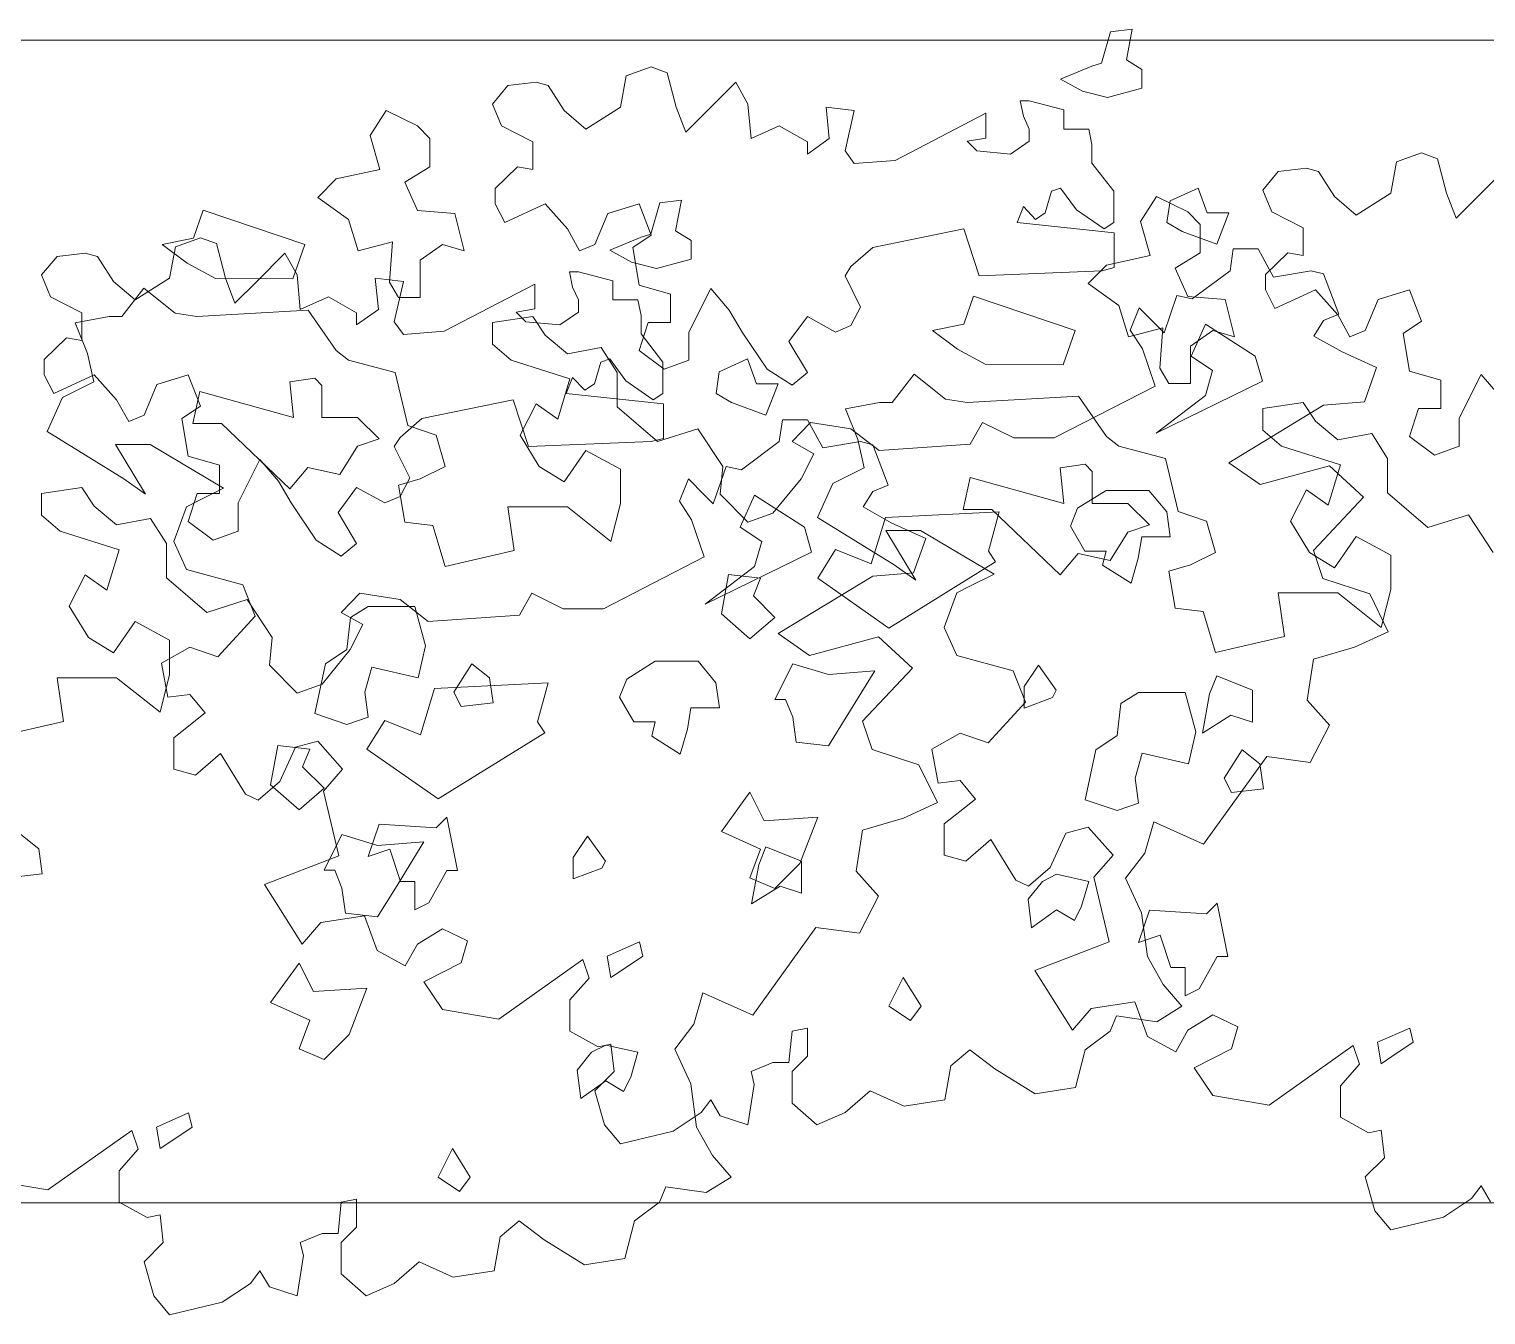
# Model space of a CAD drawing. Header units: inches. Extents: x 5 to 136470, y 9 to 138066.
# Drawn here: x 91022 to 91774, y 125264 to 125928 of the extents above; entities that cross this region are included whole.
import ezdxf

# ---------------------------------------------------------------- set-up
doc = ezdxf.new("R2010")
doc.units = ezdxf.units.IN
doc.header["$MEASUREMENT"] = 0
doc.layers.add('partition', color=253, linetype='Continuous', lineweight=5)
doc.layers.add('TREES', color=72, linetype='Continuous', lineweight=5, transparency=0.05)
doc.styles.add('ROMANS', font='', dxfattribs={"width": 0.8})
doc.styles.get('ROMANS').set_extended_font_data('VNI-Avo')

# ---------------------------------------------------------------- blocks, each defined once
blk = doc.blocks.new('A$C7b2e77e3')
at = {"layer": 'partition'}
for p, q in [((34066.46, 18205.81), (27393.38, 18205.81)), ((34066.46, 17605.81), (27993.38, 17605.81))]:
    blk.add_line(p, q, dxfattribs=at)
at = {"layer": 'TREES'}
for p, q in [((30508.23, 18187.4), (30521.11, 18192.06)), ((30521.11, 18192.06), (30529.34, 18189.05)), ((30447.11, 18182.47), (30461.64, 18184.11)), ((30461.64, 18184.11), (30467.94, 18182.47)), ((30505.22, 18171.23), (30508.23, 18187.4)), ((30529.34, 18189.05), (30533.99, 18171.23)), ((30550.17, 18169.58), (30564.69, 18184.11)), ((30564.69, 18184.11), (30571, 18172.87)), ((30439.16, 18172.87), (30447.11, 18182.47)), ((30467.94, 18182.47), (30476.16, 18169.58)), ((30443.82, 18161.63), (30439.16, 18172.87)), ((30476.16, 18169.58), (30487.4, 18159.98)), ((30487.4, 18159.98), (30505.22, 18171.23)), ((30533.99, 18171.23), (30538.93, 18158.34)), ((30538.93, 18158.34), (30550.17, 18169.58)), ((30571, 18172.87), (30572.64, 18155.05)), ((30611.29, 18171.23), (30625.81, 18169.58)), ((30612.93, 18155.05), (30611.29, 18171.23)), ((30625.81, 18169.58), (30621.15, 18148.74)), ((30713.15, 18166.57), (30711.51, 18174.52)), ((30711.51, 18174.52), (30716.17, 18174.52)), ((30716.17, 18174.52), (30733.98, 18169.86)), ((30733.98, 18169.86), (30733.98, 18159.99)), ((30459.99, 18153.4), (30443.82, 18161.63)), ((30572.64, 18155.05), (30587.17, 18161.63)), ((30587.17, 18161.63), (30601.69, 18153.4)), ((30646.92, 18143.81), (30693.69, 18168.22)), ((30693.69, 18168.22), (30693.69, 18155.33)), ((30716.17, 18159.99), (30713.15, 18166.57)), ((30459.99, 18139.14), (30459.99, 18153.4)), ((30601.69, 18147.1), (30612.93, 18155.05)), ((30601.69, 18153.4), (30601.69, 18147.1)), ((30693.69, 18155.33), (30684.1, 18153.68)), ((30684.1, 18153.68), (30689.03, 18148.75)), ((30706.57, 18147.1), (30716.17, 18153.68)), ((30716.17, 18153.68), (30716.17, 18159.99)), ((30733.98, 18159.99), (30746.86, 18159.99)), ((30746.86, 18159.99), (30748.51, 18152.04)), ((30621.15, 18148.74), (30625.81, 18142.16)), ((30689.03, 18148.75), (30706.57, 18147.1)), ((30748.51, 18152.04), (30748.51, 18142.44)), ((31905.74, 18143.02), (31918.62, 18147.68)), ((31918.62, 18147.68), (31926.84, 18144.66)), ((30440.53, 18129.27), (30452.04, 18140.51)), ((30452.04, 18140.51), (30459.99, 18139.14)), ((30625.81, 18142.16), (30646.92, 18143.81)), ((30748.51, 18142.44), (30759.75, 18127.91)), ((31844.62, 18138.08), (31859.14, 18139.73)), ((31859.14, 18139.73), (31865.45, 18138.08)), ((31902.72, 18126.84), (31905.74, 18143.02)), ((31926.84, 18144.66), (31931.5, 18126.84)), ((31947.67, 18125.19), (31962.2, 18139.73)), ((31836.67, 18128.48), (31844.62, 18138.08)), ((31865.45, 18138.08), (31873.67, 18125.19)), ((30440.53, 18121.32), (30440.53, 18129.27)), ((30727.68, 18127.91), (30724.39, 18116.67)), ((30732.34, 18129.55), (30727.68, 18127.91)), ((30740.56, 18118.31), (30732.34, 18129.55)), ((30759.75, 18127.91), (30759.75, 18111.73)), ((31841.33, 18117.24), (31836.67, 18128.48)), ((31873.67, 18125.19), (31884.91, 18115.6)), ((31884.91, 18115.6), (31902.72, 18126.84)), ((31931.5, 18126.84), (31936.44, 18113.95)), ((31936.44, 18113.95), (31947.67, 18125.19)), ((30445.47, 18111.72), (30440.53, 18121.32)), ((30466.3, 18121.32), (30445.47, 18111.72)), ((30477.81, 18108.43), (30466.3, 18121.32)), ((30498.64, 18116.39), (30492.06, 18100.48)), ((30514.81, 18121.32), (30498.64, 18116.39)), ((30521.11, 18105.14), (30514.81, 18121.32)), ((30713.15, 18119.96), (30709.86, 18111.73)), ((30719.45, 18113.38), (30713.15, 18119.96)), ((30724.39, 18116.67), (30719.45, 18113.38)), ((30754.81, 18108.44), (30740.56, 18118.31)), ((31857.5, 18109.02), (31841.33, 18117.24)), ((30484.11, 18097.19), (30477.81, 18108.43)), ((30682.45, 18108.44), (30635.41, 18098.84)), ((30690.4, 18084.31), (30682.45, 18108.44)), ((30709.86, 18111.73), (30760.01, 18106.35)), ((30759.75, 18111.73), (30754.81, 18108.44)), ((31857.5, 18094.76), (31857.5, 18109.02)), ((30511.52, 18098.84), (30521.11, 18105.14)), ((30760.01, 18106.35), (30760.01, 18088.53)), ((31275.6, 18099.19), (31288.49, 18103.85)), ((31288.49, 18103.85), (31296.71, 18100.84)), ((31296.71, 18100.84), (31301.37, 18083.02)), ((30492.06, 18100.48), (30484.11, 18097.19)), ((30514.81, 18079.37), (30511.52, 18098.84)), ((30635.41, 18098.84), (30624.17, 18088.97)), ((30819.76, 18086.89), (30821.41, 18098.13)), ((30821.41, 18098.13), (30834.29, 18098.13)), ((30834.29, 18098.13), (30842.24, 18083.59)), ((31206.53, 18084.66), (31214.48, 18094.26)), ((31214.48, 18094.26), (31229.01, 18095.9)), ((31229.01, 18095.9), (31235.31, 18094.26)), ((31235.31, 18094.26), (31243.54, 18081.37)), ((31272.59, 18083.02), (31275.6, 18099.19)), ((31317.54, 18081.37), (31332.07, 18095.9)), ((31332.07, 18095.9), (31338.37, 18084.66)), ((31838.04, 18084.89), (31849.55, 18096.13)), ((31849.55, 18096.13), (31857.5, 18094.76)), ((30624.17, 18088.97), (30621.15, 18084.3)), ((30753.71, 18086.89), (30690.4, 18084.31)), ((30760.01, 18088.53), (30753.71, 18086.89)), ((30800.3, 18072.35), (30819.76, 18086.89)), ((30842.24, 18083.59), (30861.7, 18086.89)), ((30861.7, 18086.89), (30868, 18085.24)), ((31480.52, 18078.36), (31478.88, 18086.31)), ((31478.88, 18086.31), (31483.54, 18086.31)), ((31483.54, 18086.31), (31501.35, 18081.65)), ((30530.98, 18074.71), (30514.81, 18079.37)), ((30621.15, 18084.3), (30629.1, 18068.13)), ((30868, 18085.24), (30875.95, 18064.4)), ((31211.19, 18073.42), (31206.53, 18084.66)), ((31243.54, 18081.37), (31254.77, 18071.77)), ((31254.77, 18071.77), (31272.59, 18083.02)), ((31301.37, 18083.02), (31306.3, 18070.13)), ((31306.3, 18070.13), (31317.54, 18081.37)), ((31338.37, 18084.66), (31340.01, 18066.84)), ((31378.66, 18083.02), (31393.19, 18081.37)), ((31380.3, 18066.84), (31378.66, 18083.02)), ((31393.19, 18081.37), (31388.53, 18060.53)), ((31414.29, 18055.6), (31461.06, 18080.01)), ((31461.06, 18080.01), (31461.06, 18067.12)), ((31483.54, 18071.78), (31480.52, 18078.36)), ((31501.35, 18081.65), (31501.35, 18071.78)), ((31838.04, 18076.93), (31838.04, 18084.89)), ((30247.98, 18063.33), (30259.21, 18077.86)), ((30259.21, 18077.86), (30275.38, 18064.98)), ((30530.98, 18060.17), (30530.98, 18074.71)), ((30551.81, 18077.72), (30540.57, 18055.24)), ((30561.4, 18066.48), (30551.81, 18077.72)), ((30785.72, 18054.86), (30792.35, 18074)), ((30792.35, 18074), (30800.3, 18072.35)), ((31227.36, 18065.19), (31211.19, 18073.42)), ((31340.01, 18066.84), (31354.54, 18073.42)), ((31354.54, 18073.42), (31369.07, 18065.19)), ((31483.54, 18065.47), (31483.54, 18071.78)), ((31501.35, 18071.78), (31514.24, 18071.78)), ((31514.24, 18071.78), (31515.88, 18063.83)), ((31842.97, 18067.34), (31838.04, 18076.93)), ((31863.8, 18076.93), (31842.97, 18067.34)), ((31875.32, 18064.05), (31863.8, 18076.93)), ((31896.15, 18072), (31889.57, 18056.1)), ((31912.32, 18076.93), (31896.15, 18072)), ((31918.62, 18060.76), (31912.32, 18076.93)), ((30223.86, 18060.04), (30241.4, 18063.33)), ((30241.4, 18063.33), (30247.98, 18063.33)), ((30275.38, 18064.98), (30286.62, 18063.33)), ((30286.62, 18063.33), (30344.05, 18066.48)), ((30344.05, 18066.48), (30358.58, 18045.64)), ((30439.16, 18060.17), (30459.99, 18063.19)), ((30459.99, 18063.19), (30466.3, 18053.59)), ((30567.98, 18055.24), (30561.4, 18066.48)), ((30601.69, 18063.19), (30592.1, 18050.3)), ((30616.22, 18055.24), (30601.69, 18063.19)), ((30629.1, 18068.13), (30624.17, 18058.53)), ((30768.23, 18056.18), (30772.89, 18067.69)), ((30772.89, 18067.69), (30781.12, 18059.47)), ((30875.95, 18064.4), (30868, 18061.11)), ((31227.36, 18050.93), (31227.36, 18065.19)), ((31369.07, 18058.89), (31380.3, 18066.84)), ((31369.07, 18065.19), (31369.07, 18058.89)), ((31461.06, 18067.12), (31451.47, 18065.47)), ((31451.47, 18065.47), (31456.4, 18060.54)), ((31473.95, 18058.89), (31483.54, 18065.47)), ((31515.88, 18063.83), (31515.88, 18054.23)), ((31881.62, 18052.81), (31875.32, 18064.05)), ((30230.16, 18044.14), (30223.86, 18060.04)), ((30439.16, 18048.93), (30439.16, 18060.17)), ((30514.81, 18045.64), (30519.47, 18060.17)), ((30519.47, 18060.17), (30530.98, 18060.17)), ((30624.17, 18058.53), (30616.22, 18055.24)), ((30774.54, 18046.58), (30768.23, 18056.18)), ((30781.12, 18059.47), (30785.72, 18054.86)), ((30868, 18061.11), (30863.07, 18053.16)), ((31388.53, 18060.53), (31393.19, 18053.95)), ((31456.4, 18060.54), (31473.95, 18058.89)), ((31889.57, 18056.1), (31881.62, 18052.81)), ((31909.03, 18054.45), (31918.62, 18060.76)), ((30448.75, 18040.71), (30439.16, 18048.93)), ((30466.3, 18053.59), (30477.81, 18044)), ((30540.57, 18055.24), (30540.57, 18040.71)), ((30580.86, 18036.05), (30567.98, 18055.24)), ((30592.1, 18050.3), (30601.69, 18034.4)), ((30863.07, 18053.16), (30877.59, 18044.93)), ((31207.9, 18041.06), (31219.42, 18052.31)), ((31219.42, 18052.31), (31227.36, 18050.93)), ((31393.19, 18053.95), (31414.29, 18055.6)), ((31515.88, 18054.23), (31527.12, 18039.7)), ((31912.32, 18034.98), (31909.03, 18054.45)), ((30233.45, 18029.61), (30230.16, 18044.14)), ((30358.58, 18045.64), (30364.88, 18040.71)), ((30364.88, 18040.71), (30389, 18034.4)), ((30479.18, 18031.11), (30448.75, 18040.71)), ((30477.81, 18044), (30495.35, 18047.29)), ((30495.35, 18047.29), (30503.57, 18034.4)), ((30527.69, 18036.05), (30514.81, 18045.64)), ((30540.57, 18040.71), (30527.69, 18036.05)), ((30781.12, 18027.38), (30774.54, 18046.58)), ((30877.59, 18044.93), (30895.41, 18036.98)), ((31207.9, 18033.11), (31207.9, 18041.06)), ((31499.71, 18041.34), (31495.05, 18039.7)), ((31507.93, 18030.1), (31499.71, 18041.34)), ((30389, 18034.4), (30395.58, 18006.98)), ((30503.57, 18034.4), (30503.57, 18016.58)), ((30593.75, 18027.82), (30580.86, 18036.05)), ((30601.69, 18034.4), (30593.75, 18027.82)), ((30895.41, 18036.98), (30889.11, 18019.16)), ((31212.84, 18023.51), (31207.9, 18033.11)), ((31233.67, 18033.11), (31212.84, 18023.51)), ((31245.18, 18020.22), (31233.67, 18033.11)), ((31282.18, 18033.11), (31266.01, 18028.18)), ((31288.49, 18016.93), (31282.18, 18033.11)), ((31495.05, 18039.7), (31491.76, 18028.46)), ((31527.12, 18039.7), (31527.12, 18023.52)), ((31645.48, 18018.95), (31656.72, 18033.48)), ((31656.72, 18033.48), (31672.89, 18020.59)), ((31928.49, 18030.32), (31912.32, 18034.98)), ((31949.32, 18033.34), (31938.08, 18010.85)), ((31958.91, 18022.1), (31949.32, 18033.34)), ((30217.28, 18021.38), (30233.45, 18029.61)), ((30472.87, 18010.27), (30479.18, 18031.11)), ((30729.05, 18000.68), (30781.12, 18027.38)), ((31266.01, 18028.18), (31259.43, 18012.27)), ((31480.52, 18031.75), (31477.23, 18023.52)), ((31486.83, 18025.17), (31480.52, 18031.75)), ((31491.76, 18028.46), (31486.83, 18025.17)), ((31522.18, 18020.23), (31507.93, 18030.1)), ((31928.49, 18015.79), (31928.49, 18030.32)), ((30209.33, 18003.83), (30217.28, 18021.38)), ((30453.41, 18002.05), (30461.64, 18018.22)), ((30461.64, 18018.22), (30472.87, 18010.27)), ((30889.11, 18019.16), (30868, 18017.51)), ((31251.48, 18008.98), (31245.18, 18020.22)), ((31449.83, 18020.23), (31402.78, 18010.63)), ((31457.77, 17996.1), (31449.83, 18020.23)), ((31477.23, 18023.52), (31527.39, 18018.14)), ((31527.12, 18023.52), (31522.18, 18020.23)), ((31527.39, 18018.14), (31527.39, 18000.32)), ((31621.36, 18015.65), (31638.91, 18018.95)), ((31638.91, 18018.95), (31645.48, 18018.95)), ((31672.89, 18020.59), (31684.13, 18018.95)), ((31684.13, 18018.95), (31741.56, 18022.1)), ((31741.56, 18022.1), (31756.09, 18001.26)), ((31836.67, 18015.79), (31857.5, 18018.8)), ((31857.5, 18018.8), (31863.8, 18009.21)), ((30503.57, 18016.58), (30524.4, 17998.75)), ((30868, 18017.51), (30819.22, 17987.79)), ((31259.43, 18012.27), (31251.48, 18008.98)), ((31278.89, 18010.63), (31288.49, 18016.93)), ((31282.18, 17991.16), (31278.89, 18010.63)), ((31402.78, 18010.63), (31391.54, 18000.76)), ((31627.67, 17999.75), (31621.36, 18015.65)), ((31836.67, 18004.55), (31836.67, 18015.79)), ((31912.32, 18001.26), (31916.98, 18015.79)), ((31916.98, 18015.79), (31928.49, 18015.79)), ((31938.08, 18010.85), (31938.08, 17996.32)), ((30248.95, 17979.56), (30209.33, 18003.83)), ((30395.58, 18006.98), (30410.11, 18002.05)), ((30524.4, 17998.75), (30545.23, 18005.34)), ((30545.23, 18005.34), (30558.11, 17985.87)), ((30593.75, 17998.75), (30603.34, 18008.63)), ((30603.34, 18008.63), (30624.17, 18005.34)), ((30624.17, 18005.34), (30638.7, 17994.09)), ((30685.74, 17997.39), (30692.05, 18008.63)), ((30692.05, 18008.63), (30708.22, 18000.68)), ((31587.14, 17998.68), (31588.78, 18009.92)), ((31588.78, 18009.92), (31601.66, 18009.92)), ((31601.66, 18009.92), (31609.61, 17995.39)), ((31846.26, 17996.32), (31836.67, 18004.55)), ((31863.8, 18009.21), (31875.32, 17999.61)), ((30244.69, 17997.25), (30260.18, 17971.61)), ((30262.5, 17997.25), (30244.69, 17997.25)), ((30300.47, 17974.63), (30262.5, 17997.25)), ((30410.11, 18002.05), (30414.77, 17985.87)), ((30463.28, 17985.87), (30453.41, 18002.05)), ((30604.98, 17992.45), (30593.75, 17998.75)), ((30638.7, 17994.09), (30685.74, 17997.39)), ((30708.22, 18000.68), (30729.05, 18000.68)), ((31391.54, 18000.76), (31388.53, 17996.09)), ((31388.53, 17996.09), (31396.48, 17979.92)), ((31521.08, 17998.68), (31457.77, 17996.1)), ((31527.39, 18000.32), (31521.08, 17998.68)), ((31567.68, 17984.14), (31587.14, 17998.68)), ((31609.61, 17995.39), (31629.07, 17998.68)), ((31630.96, 17985.22), (31627.67, 17999.75)), ((31629.07, 17998.68), (31635.38, 17997.03)), ((31635.38, 17997.03), (31643.32, 17976.19)), ((31756.09, 18001.26), (31762.39, 17996.32)), ((31762.39, 17996.32), (31786.51, 17990.01)), ((31876.69, 17986.72), (31846.26, 17996.32)), ((31875.32, 17999.61), (31892.86, 18002.9)), ((31892.86, 18002.9), (31901.08, 17990.01)), ((31925.2, 17991.66), (31912.32, 18001.26)), ((31938.08, 17996.32), (31925.2, 17991.66)), ((30487.4, 17994.09), (30476.16, 17977.92)), ((30505.22, 17984.5), (30487.4, 17994.09)), ((30598.4, 17979.56), (30604.98, 17992.45)), ((31298.35, 17986.5), (31282.18, 17991.16)), ((31319.18, 17989.51), (31307.95, 17967.03)), ((31328.78, 17978.27), (31319.18, 17989.51)), ((31786.51, 17990.01), (31793.09, 17962.59)), ((31901.08, 17990.01), (31901.08, 17972.19)), ((30414.77, 17985.87), (30401.89, 17979.56)), ((30476.16, 17977.92), (30463.28, 17985.87)), ((30505.22, 17966.67), (30505.22, 17984.5)), ((30558.11, 17985.87), (30556.74, 17971.61)), ((30819.22, 17987.79), (30835.39, 17976.55)), ((30835.39, 17976.55), (30871.02, 17986.15)), ((30871.02, 17986.15), (30888.57, 17969.97)), ((31298.35, 17971.97), (31298.35, 17986.5)), ((31553.1, 17966.65), (31559.73, 17985.79)), ((31559.73, 17985.79), (31567.68, 17984.14)), ((31614.79, 17976.99), (31630.96, 17985.22)), ((31870.38, 17965.88), (31876.69, 17986.72)), ((30260.18, 17971.61), (30248.95, 17979.56)), ((30287.59, 17968.32), (30300.47, 17974.63)), ((30401.89, 17979.56), (30390.65, 17976.27)), ((30390.65, 17976.27), (30393.94, 17957.08)), ((30583.88, 17961.74), (30598.4, 17979.56)), ((31206.53, 17971.97), (31227.36, 17974.98)), ((31227.36, 17974.98), (31233.67, 17965.38)), ((31335.35, 17967.03), (31328.78, 17978.27)), ((31369.07, 17974.98), (31359.47, 17962.09)), ((31383.59, 17967.03), (31369.07, 17974.98)), ((31396.48, 17979.92), (31391.54, 17970.32)), ((31535.61, 17967.97), (31540.27, 17979.48)), ((31540.27, 17979.48), (31548.49, 17971.26)), ((31606.84, 17959.44), (31614.79, 17976.99)), ((31643.32, 17976.19), (31635.38, 17972.9)), ((31850.92, 17957.66), (31859.14, 17973.84)), ((31859.14, 17973.84), (31870.38, 17965.88)), ((30281.29, 17965.03), (30287.59, 17968.32)), ((30500.28, 17947.21), (30505.22, 17966.67)), ((30556.74, 17971.61), (30571, 17957.08)), ((30888.57, 17969.97), (30862.8, 17942.55)), ((31206.53, 17960.72), (31206.53, 17971.97)), ((31282.18, 17957.43), (31286.84, 17971.97)), ((31286.84, 17971.97), (31298.35, 17971.97)), ((31307.95, 17967.03), (31307.95, 17952.5)), ((31348.24, 17947.84), (31335.35, 17967.03)), ((31391.54, 17970.32), (31383.59, 17967.03)), ((31541.91, 17958.37), (31535.61, 17967.97)), ((31548.49, 17971.26), (31553.1, 17966.65)), ((31635.38, 17972.9), (31630.44, 17964.95)), ((31901.08, 17972.19), (31921.91, 17954.37)), ((30274.71, 17947.21), (30281.29, 17965.03)), ((30447.11, 17965.03), (30477.81, 17965.03)), ((30450.4, 17942.54), (30447.11, 17965.03)), ((30477.81, 17965.03), (30500.28, 17947.21)), ((30571, 17957.08), (30583.88, 17961.74)), ((31216.13, 17952.5), (31206.53, 17960.72)), ((31233.67, 17965.38), (31245.18, 17955.79)), ((31245.18, 17955.79), (31262.72, 17959.08)), ((31262.72, 17959.08), (31270.94, 17946.19)), ((31359.47, 17962.09), (31369.07, 17946.19)), ((31548.49, 17939.17), (31541.91, 17958.37)), ((31646.45, 17935.17), (31606.84, 17959.44)), ((31630.44, 17964.95), (31644.97, 17956.72)), ((31793.09, 17962.59), (31807.62, 17957.66)), ((31921.91, 17954.37), (31942.74, 17960.95)), ((31942.74, 17960.95), (31955.62, 17941.48)), ((30393.94, 17957.08), (30408.46, 17955.43)), ((30408.46, 17955.43), (30414.77, 17934.32)), ((31246.55, 17942.9), (31216.13, 17952.5)), ((31295.06, 17947.84), (31282.18, 17957.43)), ((31307.95, 17952.5), (31295.06, 17947.84)), ((31642.2, 17952.86), (31657.69, 17927.22)), ((31660.01, 17952.86), (31642.2, 17952.86)), ((31644.97, 17956.72), (31662.78, 17948.77)), ((31697.98, 17930.24), (31660.01, 17952.86)), ((31807.62, 17957.66), (31812.28, 17941.48)), ((31860.79, 17941.48), (31850.92, 17957.66)), ((30281.29, 17932.67), (30274.71, 17947.21)), ((31240.25, 17922.06), (31246.55, 17942.9)), ((31270.94, 17946.19), (31270.94, 17928.37)), ((31361.12, 17939.61), (31348.24, 17947.84)), ((31369.07, 17946.19), (31361.12, 17939.61)), ((31662.78, 17948.77), (31656.48, 17930.95)), ((31884.91, 17949.71), (31873.67, 17933.53)), ((31902.72, 17940.11), (31884.91, 17949.71)), ((30414.77, 17934.32), (30450.4, 17942.54)), ((30862.8, 17942.55), (30867.73, 17928.02)), ((31496.42, 17912.47), (31548.49, 17939.17)), ((31812.28, 17941.48), (31799.39, 17935.17)), ((31873.67, 17933.53), (31860.79, 17941.48)), ((31902.72, 17922.29), (31902.72, 17940.11)), ((30310.34, 17924.72), (30281.29, 17932.67)), ((30867.73, 17928.02), (30891.85, 17920.07)), ((31220.79, 17913.84), (31229.01, 17930.01)), ((31229.01, 17930.01), (31240.25, 17922.06)), ((31270.94, 17928.37), (31291.78, 17910.55)), ((31635.38, 17929.3), (31586.59, 17899.58)), ((31656.48, 17930.95), (31635.38, 17929.3)), ((31657.69, 17927.22), (31646.45, 17935.17)), ((31685.1, 17923.93), (31697.98, 17930.24)), ((31799.39, 17935.17), (31788.16, 17931.88)), ((31788.16, 17931.88), (31791.44, 17912.69)), ((30316.64, 17908.54), (30310.34, 17924.72)), ((31361.12, 17910.55), (31370.71, 17920.42)), ((31370.71, 17920.42), (31391.54, 17917.13)), ((31453.12, 17909.18), (31459.42, 17920.42)), ((31459.42, 17920.42), (31475.59, 17912.47)), ((31672.22, 17902.82), (31678.8, 17920.64)), ((31678.8, 17920.64), (31685.1, 17923.93)), ((31844.62, 17920.64), (31875.32, 17920.64)), ((31847.91, 17898.16), (31844.62, 17920.64)), ((31875.32, 17920.64), (31897.79, 17902.82)), ((31897.79, 17902.82), (31902.72, 17922.29)), ((30891.85, 17920.07), (30901.45, 17900.6)), ((31230.65, 17897.66), (31220.79, 17913.84)), ((31291.78, 17910.55), (31312.61, 17917.13)), ((31312.61, 17917.13), (31325.49, 17897.66)), ((31391.54, 17917.13), (31406.07, 17905.88)), ((30297.46, 17887.7), (30316.64, 17908.54)), ((31254.77, 17905.88), (31243.54, 17889.71)), ((31272.59, 17896.29), (31254.77, 17905.88)), ((31372.36, 17904.24), (31361.12, 17910.55)), ((31406.07, 17905.88), (31453.12, 17909.18)), ((31475.59, 17912.47), (31496.42, 17912.47)), ((31791.44, 17912.69), (31805.97, 17911.05)), ((31805.97, 17911.05), (31812.28, 17889.93)), ((30901.45, 17900.6), (30883.91, 17892.65)), ((31365.78, 17891.35), (31372.36, 17904.24)), ((31586.59, 17899.58), (31602.77, 17888.34)), ((31602.77, 17888.34), (31638.4, 17897.94)), ((31638.4, 17897.94), (31655.94, 17881.76)), ((31678.8, 17888.29), (31672.22, 17902.82)), ((31812.28, 17889.93), (31847.91, 17898.16)), ((30268.41, 17884.41), (30282.93, 17892.64)), ((30282.93, 17892.64), (30297.46, 17887.7)), ((30883.91, 17892.65), (30862.8, 17886.34)), ((31243.54, 17889.71), (31230.65, 17897.66)), ((31272.59, 17878.46), (31272.59, 17896.29)), ((31325.49, 17897.66), (31324.12, 17883.4)), ((31351.25, 17873.53), (31365.78, 17891.35)), ((30271.69, 17866.87), (30268.41, 17884.41)), ((30862.8, 17886.34), (30859.51, 17865.23)), ((31324.12, 17883.4), (31338.37, 17868.87)), ((31707.85, 17880.33), (31678.8, 17888.29)), ((31214.48, 17876.82), (31245.18, 17876.82)), ((31217.77, 17854.33), (31214.48, 17876.82)), ((31245.18, 17876.82), (31267.66, 17859)), ((31267.66, 17859), (31272.59, 17878.46)), ((31655.94, 17881.76), (31630.17, 17854.34)), ((31714.15, 17864.16), (31707.85, 17880.33)), ((30282.93, 17868.24), (30271.69, 17866.87)), ((30290.88, 17858.64), (30282.93, 17868.24)), ((31338.37, 17868.87), (31351.25, 17873.53)), ((30859.51, 17865.23), (30871.02, 17852.34)), ((31694.97, 17843.32), (31714.15, 17864.16)), ((30274.71, 17845.75), (30290.88, 17858.64)), ((31182.14, 17846.11), (31217.77, 17854.33)), ((31630.17, 17854.34), (31635.11, 17839.81)), ((30274.71, 17829.57), (30274.71, 17845.75)), ((30871.02, 17852.34), (30861.16, 17833.15)), ((31665.91, 17840.03), (31680.44, 17848.25)), ((31680.44, 17848.25), (31694.97, 17843.32)), ((30298.83, 17837.8), (30285.95, 17826.56)), ((30311.71, 17816.69), (30298.83, 17837.8)), ((30337.48, 17841.09), (30329.53, 17823.27)), ((30348.99, 17844.11), (30337.48, 17841.09)), ((30361.87, 17829.57), (30348.99, 17844.11)), ((31635.11, 17839.81), (31659.23, 17831.86)), ((31669.2, 17822.48), (31665.91, 17840.03)), ((30838.68, 17836.16), (30806.16, 17790.91)), ((30861.16, 17833.15), (30838.68, 17836.16)), ((31659.23, 17831.86), (31668.82, 17812.39)), ((30285.95, 17826.56), (30274.71, 17829.57)), ((30329.53, 17823.27), (30318.29, 17813.67)), ((30352, 17818.33), (30361.87, 17829.57)), ((31680.44, 17823.85), (31669.2, 17822.48)), ((31688.39, 17814.25), (31680.44, 17823.85)), ((30318.29, 17813.67), (30311.71, 17816.69)), ((30359.95, 17784.88), (30352, 17818.33)), ((31668.82, 17812.39), (31651.28, 17804.44)), ((31672.22, 17801.37), (31688.39, 17814.25)), ((30780.4, 17802.43), (30775.74, 17786.25)), ((30806.16, 17790.91), (30780.4, 17802.43)), ((31651.28, 17804.44), (31630.17, 17798.13)), ((31672.22, 17785.19), (31672.22, 17801.37)), ((31630.17, 17798.13), (31626.89, 17777.02)), ((31696.34, 17793.41), (31683.46, 17782.17)), ((31709.22, 17772.3), (31696.34, 17793.41)), ((31734.98, 17796.7), (31727.03, 17778.88)), ((31746.49, 17799.72), (31734.98, 17796.7)), ((31759.38, 17785.19), (31746.49, 17799.72)), ((30775.74, 17786.25), (30765.87, 17773.36)), ((31683.46, 17782.17), (31672.22, 17785.19)), ((31749.51, 17773.95), (31759.38, 17785.19)), ((30321.58, 17770.07), (30359.95, 17784.88)), ((31727.03, 17778.88), (31715.8, 17769.28)), ((30341.04, 17739.36), (30321.58, 17770.07)), ((30765.87, 17773.36), (30774.09, 17755.54)), ((31626.89, 17777.02), (31638.4, 17764.13)), ((31715.8, 17769.28), (31709.22, 17772.3)), ((31757.46, 17740.49), (31749.51, 17773.95)), ((31638.4, 17764.13), (31628.53, 17744.94)), ((30774.09, 17755.54), (30777.11, 17733.06)), ((30350.63, 17750.61), (30341.04, 17739.36)), ((30373.11, 17753.9), (30350.63, 17750.61)), ((30379.68, 17736.07), (30373.11, 17753.9)), ((31606.05, 17747.95), (31573.53, 17702.7)), ((31628.53, 17744.94), (31606.05, 17747.95)), ((30413.4, 17747.32), (30400.52, 17739.36)), ((30426.28, 17741.01), (30413.4, 17747.32)), ((30422.99, 17729.77), (30426.28, 17741.01)), ((31719.09, 17725.69), (31757.46, 17740.49)), ((30394.21, 17728.12), (30379.68, 17736.07)), ((30400.52, 17739.36), (30394.21, 17728.12)), ((30777.11, 17733.06), (30785.33, 17718.52)), ((30403.8, 17719.9), (30422.99, 17729.77)), ((30485.76, 17731.41), (30442.45, 17700.7)), ((30489.04, 17721.81), (30485.76, 17731.41)), ((31738.55, 17694.98), (31719.09, 17725.69)), ((30413.4, 17705.64), (30403.8, 17719.9)), ((30479.18, 17710.57), (30489.04, 17721.81)), ((30785.33, 17718.52), (30794.92, 17707.28)), ((30479.18, 17694.4), (30479.18, 17710.57)), ((31547.77, 17714.22), (31543.11, 17698.04)), ((31573.53, 17702.7), (31547.77, 17714.22)), ((30442.45, 17700.7), (30413.4, 17705.64)), ((30761.21, 17702.35), (30757.92, 17694.4)), ((30782.04, 17699.33), (30761.21, 17702.35)), ((30794.92, 17707.28), (30782.04, 17699.33)), ((31748.14, 17706.22), (31738.55, 17694.98)), ((31770.61, 17709.51), (31748.14, 17706.22)), ((31777.19, 17691.69), (31770.61, 17709.51)), ((31810.9, 17702.93), (31798.02, 17694.98)), ((31823.79, 17696.62), (31810.9, 17702.93)), ((30601.69, 17696.04), (30593.75, 17694.4)), ((30601.69, 17681.51), (30601.69, 17696.04)), ((31543.11, 17698.04), (31533.24, 17685.15)), ((31798.02, 17694.98), (31791.72, 17683.74)), ((31820.5, 17685.38), (31823.79, 17696.62)), ((30493.7, 17686.44), (30479.18, 17694.4)), ((30500.28, 17687.81), (30493.7, 17686.44)), ((30501.93, 17673.56), (30500.28, 17687.81)), ((30593.75, 17694.4), (30592.1, 17678.22)), ((30757.92, 17694.4), (30745.04, 17684.8)), ((31791.72, 17683.74), (31777.19, 17691.69)), ((30593.75, 17673.56), (30601.69, 17681.51)), ((30685.56, 17684.8), (30675.7, 17676.57)), ((30698.45, 17674.93), (30685.56, 17684.8)), ((30745.04, 17684.8), (30740.11, 17665.33)), ((31533.24, 17685.15), (31541.47, 17667.33)), ((31801.31, 17675.51), (31820.5, 17685.38)), ((31883.26, 17687.03), (31839.96, 17656.32)), ((31886.55, 17677.43), (31883.26, 17687.03)), ((30492.06, 17663.69), (30501.93, 17673.56)), ((30583.88, 17678.22), (30572.64, 17673.56)), ((30572.64, 17673.56), (30574.29, 17666.98)), ((30592.1, 17678.22), (30583.88, 17678.22)), ((30593.75, 17657.38), (30593.75, 17673.56)), ((30675.7, 17676.57), (30672.68, 17659.02)), ((30719.28, 17662.04), (30698.45, 17674.93)), ((31810.9, 17661.25), (31801.31, 17675.51)), ((31876.69, 17666.19), (31886.55, 17677.43)), ((30574.29, 17666.98), (30571, 17646.14)), ((30740.11, 17665.33), (30719.28, 17662.04)), ((31541.47, 17667.33), (31544.48, 17644.85)), ((31876.69, 17650.01), (31876.69, 17666.19)), ((30496.99, 17646.14), (30492.06, 17663.69)), ((30551.81, 17659.02), (30546.88, 17652.44)), ((30556.74, 17650.8), (30551.81, 17659.02)), ((30606.63, 17646.14), (30593.75, 17657.38)), ((30634.04, 17663.69), (30621.15, 17652.44)), ((30651.58, 17655.73), (30634.04, 17663.69)), ((30672.68, 17659.02), (30651.58, 17655.73)), ((31839.96, 17656.32), (31810.9, 17661.25)), ((30546.88, 17652.44), (30532.35, 17642.85)), ((30571, 17646.14), (30556.74, 17650.8)), ((30621.15, 17652.44), (30606.63, 17646.14)), ((31891.21, 17642.06), (31876.69, 17650.01)), ((30505.22, 17636.27), (30496.99, 17646.14)), ((30532.35, 17642.85), (30505.22, 17636.27)), ((31253.13, 17643.2), (31209.82, 17612.49)), ((31256.42, 17633.61), (31253.13, 17643.2)), ((31544.48, 17644.85), (31552.7, 17630.31)), ((31897.79, 17643.43), (31891.21, 17642.06)), ((31899.43, 17629.17), (31897.79, 17643.43)), ((31246.55, 17622.36), (31256.42, 17633.61)), ((31552.7, 17630.31), (31562.3, 17619.07)), ((31889.57, 17619.3), (31899.43, 17629.17)), ((31246.55, 17606.19), (31246.55, 17622.36)), ((31209.82, 17612.49), (31180.77, 17617.43)), ((31528.58, 17614.14), (31525.3, 17606.19)), ((31549.42, 17611.12), (31528.58, 17614.14)), ((31562.3, 17619.07), (31549.42, 17611.12)), ((31894.5, 17601.75), (31889.57, 17619.3)), ((31949.32, 17614.64), (31944.38, 17608.06)), ((31954.25, 17606.41), (31949.32, 17614.64)), ((31261.08, 17598.23), (31246.55, 17606.19)), ((31361.12, 17606.19), (31359.47, 17590.01)), ((31369.07, 17607.83), (31361.12, 17606.19)), ((31369.07, 17593.3), (31369.07, 17607.83)), ((31525.3, 17606.19), (31512.41, 17596.59)), ((31944.38, 17608.06), (31929.86, 17598.46)), ((31267.66, 17599.6), (31261.08, 17598.23)), ((31269.3, 17585.35), (31267.66, 17599.6)), ((31902.72, 17591.88), (31894.5, 17601.75)), ((31929.86, 17598.46), (31902.72, 17591.88)), ((31351.25, 17590.01), (31340.01, 17585.35)), ((31359.47, 17590.01), (31351.25, 17590.01)), ((31361.12, 17585.35), (31369.07, 17593.3)), ((31452.94, 17596.59), (31443.07, 17588.36)), ((31465.82, 17586.72), (31452.94, 17596.59)), ((31512.41, 17596.59), (31507.48, 17577.12)), ((31259.43, 17575.48), (31269.3, 17585.35)), ((31340.01, 17585.35), (31341.66, 17578.77)), ((31361.12, 17569.17), (31361.12, 17585.35)), ((31443.07, 17588.36), (31440.06, 17570.81)), ((31486.65, 17573.83), (31465.82, 17586.72)), ((31264.37, 17557.93), (31259.43, 17575.48)), ((31341.66, 17578.77), (31338.37, 17557.93)), ((31401.41, 17575.48), (31388.53, 17564.23)), ((31418.95, 17567.52), (31401.41, 17575.48)), ((31507.48, 17577.12), (31486.65, 17573.83)), ((31319.18, 17570.81), (31314.25, 17564.23)), ((31324.12, 17562.59), (31319.18, 17570.81)), ((31374, 17557.93), (31361.12, 17569.17)), ((31440.06, 17570.81), (31418.95, 17567.52)), ((31314.25, 17564.23), (31299.72, 17554.64)), ((31338.37, 17557.93), (31324.12, 17562.59)), ((31388.53, 17564.23), (31374, 17557.93)), ((31272.59, 17548.06), (31264.37, 17557.93)), ((31299.72, 17554.64), (31272.59, 17548.06))]:
    blk.add_line(p, q, dxfattribs=at)
for points in [[(30743.57, 18179.46), (30756.46, 18176.17), (30774.27, 18181.1), (30774.27, 18190.7), (30766.32, 18195.63), (30769.34, 18211.54), (30758.1, 18210.17), (30753.44, 18193.99), (30748.51, 18192.34), (30732.34, 18185.76)], [(30385.99, 18081.01), (30390.65, 18073.06), (30401.89, 18073.06), (30401.89, 18092.26), (30413.4, 18100.48), (30424.63, 18097.19), (30419.7, 18116.39), (30400.52, 18118.03), (30393.94, 18132.56), (30406.82, 18140.51), (30406.82, 18155.05), (30400.52, 18161.63), (30384.34, 18169.58), (30376.12, 18156.69), (30381.06, 18139.14), (30358.58, 18134.21), (30348.99, 18124.61), (30364.88, 18113.37), (30369.82, 18097.19), (30387.63, 18101.85)], [(30795.1, 18107.07), (30812.92, 18100.49), (30819.22, 18116.67), (30807.98, 18116.67), (30803.32, 18129.55), (30788.8, 18122.97), (30787.15, 18111.73)], [(31510.95, 18091.25), (31523.83, 18087.96), (31541.64, 18092.89), (31541.64, 18102.49), (31533.7, 18107.43), (31536.71, 18123.33), (31525.47, 18121.96), (31520.81, 18105.78), (31515.88, 18104.13), (31499.71, 18097.55)], [(31783.5, 18036.63), (31788.16, 18028.68), (31799.39, 18028.68), (31799.39, 18047.87), (31810.9, 18056.1), (31822.14, 18052.81), (31817.21, 18072), (31798.02, 18073.64), (31791.44, 18088.18), (31804.33, 18096.13), (31804.33, 18110.66), (31798.02, 18117.24), (31781.85, 18125.19), (31773.63, 18112.31), (31778.56, 18094.76), (31756.09, 18089.82), (31746.49, 18080.23), (31762.39, 18068.98), (31767.33, 18052.81), (31785.14, 18057.47)], [(30296.22, 18082.8), (30336.11, 18082.66), (30342.41, 18100.48), (30289.91, 18118.17), (30284.98, 18103.64), (30268.81, 18100.35), (30281.69, 18090.75)], [(31693.72, 18038.41), (31733.61, 18038.27), (31739.92, 18056.1), (31687.42, 18073.78), (31682.49, 18059.25), (31666.31, 18055.96), (31679.2, 18046.36)], [(30832.81, 18042.75), (30836.49, 18029.86), (30781.6, 18002.96), (30807.04, 18022.5), (30810.72, 18035.38), (30799.68, 18042.75), (30807.04, 18059.32)], [(31562.48, 18018.86), (31580.29, 18012.28), (31586.59, 18028.46), (31575.36, 18028.46), (31570.7, 18041.34), (31556.17, 18034.76), (31554.53, 18023.52)], [(30369.59, 17996.37), (30360.39, 17981.65), (30343.82, 17985.33), (30334.62, 17974.28), (30299.28, 18007.95), (30284.55, 18007.95), (30288.23, 18024.52), (30336.46, 18011.1), (30334.62, 18029.51), (30347.51, 18031.35), (30351.19, 18027.67), (30351.19, 18011.1), (30369.59, 18011.1), (30380.63, 18000.06)], [(31767.1, 17951.99), (31757.9, 17937.26), (31741.33, 17940.94), (31732.13, 17929.9), (31696.78, 17963.57), (31682.06, 17963.57), (31685.74, 17980.14), (31733.97, 17966.72), (31732.13, 17985.13), (31745.01, 17986.97), (31748.69, 17983.29), (31748.69, 17966.72), (31767.1, 17966.72), (31778.14, 17955.67)], [(30755.84, 17942.21), (30744.79, 17942.21), (30737.43, 17955.09), (30741.11, 17964.3), (30755.84, 17973.5), (30777.92, 17973.5), (30787.12, 17962.46), (30788.96, 17949.57), (30774.24, 17949.57), (30772.4, 17938.53), (30768.72, 17925.64), (30754, 17934.84)], [(31600.18, 17954.54), (31603.86, 17941.65), (31548.97, 17914.75), (31574.42, 17934.29), (31578.1, 17947.17), (31567.06, 17954.54), (31574.42, 17971.11)], [(30616.19, 17942.98), (30606.99, 17928.26), (30643.79, 17902.48), (30698.79, 17936.68), (30695.11, 17942.21), (30700.63, 17962.46), (30641.95, 17959.55), (30634.59, 17935.62)], [(30560.98, 17930.1), (30557.3, 17909.85), (30572.02, 17896.96), (30584.9, 17908), (30573.86, 17919.05), (30577.54, 17928.26)], [(30404.55, 17893.28), (30400.87, 17876.71), (30376.95, 17882.23), (30373.27, 17869.34), (30375.11, 17856.46), (30364.07, 17852.77), (30347.51, 17858.3), (30353.03, 17884.07), (30364.07, 17891.44), (30365.91, 17908), (30375.11, 17913.53), (30399.03, 17913.53)], [(30437.68, 17876.71), (30439.52, 17863.82), (30422.96, 17861.98), (30419.28, 17869.34), (30428.48, 17884.07)], [(30621.71, 17856.46), (30612.51, 17841.73), (30595.94, 17843.57), (30594.1, 17856.46), (30590.42, 17865.66), (30584.9, 17865.66), (30594.1, 17884.07), (30612.51, 17878.55), (30636.43, 17880.39)], [(30728.23, 17866.72), (30730.07, 17870.41), (30720.87, 17883.29), (30713.51, 17872.25), (30713.51, 17861.2)], [(31523.21, 17854), (31512.17, 17854), (31504.81, 17866.88), (31508.49, 17876.09), (31523.21, 17885.3), (31545.29, 17885.3), (31554.49, 17874.25), (31556.33, 17861.36), (31541.61, 17861.36), (31539.77, 17850.32), (31536.09, 17837.43), (31521.37, 17846.63)], [(30831.29, 17870.41), (30831.29, 17853.84), (30820.25, 17857.52), (30805.52, 17848.31), (30809.2, 17868.57), (30812.88, 17877.77)], [(31383.56, 17854.77), (31374.36, 17840.05), (31411.17, 17814.27), (31466.16, 17848.47), (31462.48, 17854), (31468, 17874.25), (31409.32, 17871.34), (31401.96, 17847.41)], [(31802.06, 17848.89), (31798.38, 17832.32), (31774.46, 17837.84), (31770.78, 17824.96), (31772.62, 17812.07), (31761.58, 17808.39), (31745.01, 17813.91), (31750.53, 17839.68), (31761.58, 17847.05), (31763.42, 17863.62), (31772.62, 17869.14), (31796.54, 17869.14)], [(31328.35, 17841.89), (31324.67, 17821.64), (31339.39, 17808.75), (31352.28, 17819.79), (31341.23, 17830.84), (31344.91, 17840.05)], [(31835.19, 17832.32), (31837.03, 17819.43), (31820.47, 17817.59), (31816.78, 17824.96), (31825.99, 17839.68)], [(30597.78, 17780.97), (30584.9, 17768.09), (30572.02, 17773.61), (30577.54, 17788.34), (30557.3, 17797.54), (30572.02, 17817.79), (30579.38, 17803.07), (30606.99, 17804.91)], [(30406.39, 17760.72), (30399.03, 17757.04), (30399.03, 17771.77), (30391.67, 17771.77), (30386.15, 17788.34), (30375.11, 17784.65), (30380.63, 17801.22), (30410.08, 17799.38), (30415.6, 17804.91), (30421.12, 17777.29), (30415.6, 17777.29)], [(31205.05, 17788.5), (31206.89, 17775.61), (31190.33, 17773.77), (31186.65, 17781.13), (31195.85, 17795.86)], [(31389.08, 17768.25), (31379.88, 17753.52), (31363.32, 17755.36), (31361.48, 17768.25), (31357.8, 17777.45), (31352.28, 17777.45), (31361.48, 17795.86), (31379.88, 17790.34), (31403.8, 17792.18)], [(31495.6, 17778.51), (31497.45, 17782.2), (31488.24, 17795.08), (31480.88, 17784.04), (31480.88, 17772.99)], [(31598.66, 17782.2), (31598.66, 17765.63), (31587.62, 17769.31), (31572.9, 17760.1), (31576.58, 17780.36), (31580.26, 17789.56)], [(30715.56, 17762.56), (30717.4, 17747.83), (30730.29, 17757.04), (30739.49, 17751.52), (30743.17, 17758.88), (30746.85, 17771.77), (30730.29, 17775.45), (30722.92, 17771.77)], [(31803.9, 17716.33), (31796.54, 17712.65), (31796.54, 17727.38), (31789.18, 17727.38), (31783.66, 17743.95), (31772.62, 17740.27), (31778.14, 17756.84), (31807.58, 17755), (31813.1, 17760.52), (31818.62, 17732.9), (31813.1, 17732.9)], [(30505.77, 17725.74), (30500.25, 17722.06), (30498.41, 17733.11), (30514.97, 17740.47), (30516.81, 17733.11)], [(31365.16, 17692.76), (31352.28, 17679.88), (31339.39, 17685.4), (31344.91, 17700.13), (31324.67, 17709.33), (31339.39, 17729.58), (31346.75, 17714.86), (31374.36, 17716.7)], [(30643.79, 17707.33), (30654.83, 17699.97), (30660.35, 17707.33), (30651.15, 17722.06)], [(31903.28, 17681.36), (31897.76, 17677.67), (31895.92, 17688.72), (31912.48, 17696.08), (31914.32, 17688.72)], [(31482.94, 17674.35), (31484.78, 17659.62), (31497.66, 17668.83), (31506.86, 17663.31), (31510.54, 17670.67), (31514.22, 17683.56), (31497.66, 17687.24), (31490.3, 17683.56)], [(31273.14, 17637.53), (31267.62, 17633.85), (31265.78, 17644.9), (31282.34, 17652.26), (31284.19, 17644.9)], [(31411.17, 17619.12), (31422.21, 17611.76), (31427.73, 17619.12), (31418.53, 17633.85)]]:
    blk.add_lwpolyline(points, close=True, dxfattribs=at)
at = {"color": 0, "linetype": 'ByBlock', "style": 'ROMANS'}
for tag, p in [('+1200', (24241.22, 16553.92)), ('+00', (29332.08, 8469.38))]:
    blk.add_attdef(tag, p, '', height=132.17, dxfattribs=at)

msp = doc.modelspace()

# ---------------------------------------------------------------- block references
for p in [(59821.99, 107716.13), (60821.99, 107716.13)]:
    msp.add_blockref('A$C7b2e77e3', p)

doc.saveas('drawing.dxf')
